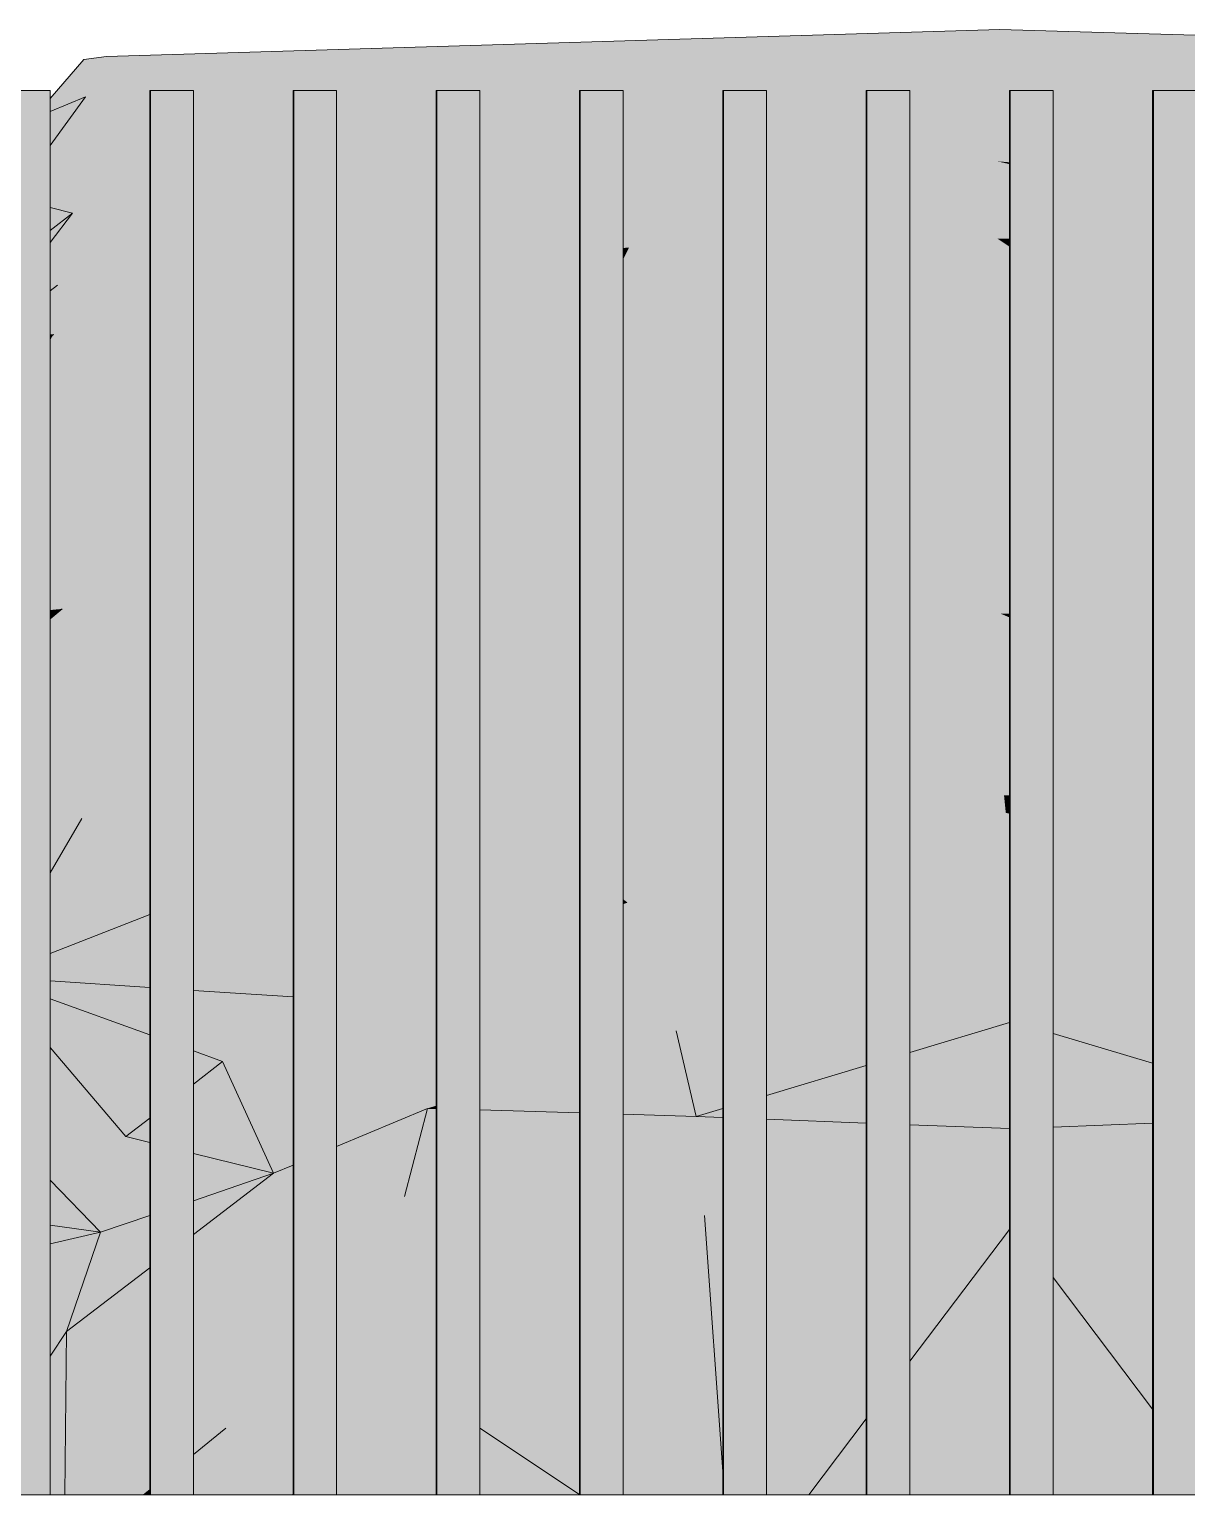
# Model space of a CAD drawing. Header units: millimetres. Extents: x 365175 to 2667127, y -330297 to -162108.
# Drawn here: x 1847709 to 1848516, y -318911 to -317888 of the extents above; entities that cross this region are included whole.
import ezdxf

# ---------------------------------------------------------------- set-up
doc = ezdxf.new("R2010")
doc.units = ezdxf.units.MM
doc.header["$MEASUREMENT"] = 0
doc.layers.add('Cars', color=7, linetype='Continuous')
doc.layers.add('TopoAlt', color=7, linetype='Continuous')

# ---------------------------------------------------------------- blocks, each defined once
blk = doc.blocks.new('Élément de coupe_582_6', base_point=(1445436.1, -319511))
at = {"layer": 'TopoAlt', "color": 190, "linetype": 'Continuous', "lineweight": 5, "true_color": 0x8002ff}
blk.add_line((1854698.7, -318911), (1838007, -318911), dxfattribs=at)
blk = doc.blocks.new('Élément de coupe_644_6', base_point=(1445436.1, -319511))
at = {"linetype": 'Continuous', "lineweight": 0, "true_color": 0x000000}
for points in [[(1848492.6, -317931), (1848492.6, -318911), (1848493.1, -318911), (1848493.1, -317931)], [(1848492.6, -317931), (1848492.6, -318911), (1848493.1, -318911), (1848493.1, -317931)], [(1848493.1, -317931), (1848493.1, -318911), (1848523, -318911), (1848523, -317931)]]:
    blk.add_hatch(color=18, dxfattribs=at).paths.add_polyline_path(points)
at = {"color": 18, "linetype": 'Continuous', "lineweight": 5, "true_color": 0x330000}
for p, q in [((1848492.6, -317931), (1848493.1, -317931)), ((1848492.6, -318911), (1848492.6, -317931)), ((1848493.1, -317931), (1848523, -317931)), ((1848493.1, -318911), (1848493.1, -317931)), ((1848523, -318911), (1848523, -317931))]:
    blk.add_line(p, q, dxfattribs=at)
blk = doc.blocks.new('Élément de coupe_645_6', base_point=(1445436.1, -319511))
at = {"linetype": 'Continuous', "lineweight": 0, "true_color": 0x000000}
for points in [[(1848392.6, -317931), (1848392.6, -318911), (1848393.1, -318911), (1848393.1, -317931)], [(1848392.6, -317931), (1848392.6, -318911), (1848393.1, -318911), (1848393.1, -317931)], [(1848393.1, -317931), (1848393.1, -318911), (1848423.1, -318911), (1848423.1, -317931)]]:
    blk.add_hatch(color=18, dxfattribs=at).paths.add_polyline_path(points)
at = {"color": 18, "linetype": 'Continuous', "lineweight": 5, "true_color": 0x330000}
for p, q in [((1848392.6, -317931), (1848393.1, -317931)), ((1848392.6, -318911), (1848392.6, -317931)), ((1848393.1, -317931), (1848423.1, -317931)), ((1848393.1, -318911), (1848393.1, -317931)), ((1848423.1, -318911), (1848423.1, -317931))]:
    blk.add_line(p, q, dxfattribs=at)
blk = doc.blocks.new('Élément de coupe_646_6', base_point=(1445436.1, -319511))
at = {"linetype": 'Continuous', "lineweight": 0, "true_color": 0x000000}
for points in [[(1848292.7, -317931), (1848292.7, -318911), (1848293.1, -318911), (1848293.1, -317931)], [(1848292.7, -317931), (1848292.7, -318911), (1848293.1, -318911), (1848293.1, -317931)], [(1848293.1, -317931), (1848293.1, -318911), (1848323.1, -318911), (1848323.1, -317931)]]:
    blk.add_hatch(color=18, dxfattribs=at).paths.add_polyline_path(points)
at = {"color": 18, "linetype": 'Continuous', "lineweight": 5, "true_color": 0x330000}
for p, q in [((1848292.7, -317931), (1848293.1, -317931)), ((1848292.7, -318911), (1848292.7, -317931)), ((1848293.1, -317931), (1848323.1, -317931)), ((1848293.1, -318911), (1848293.1, -317931)), ((1848323.1, -318911), (1848323.1, -317931))]:
    blk.add_line(p, q, dxfattribs=at)
blk = doc.blocks.new('Élément de coupe_647_6', base_point=(1445436.1, -319511))
at = {"linetype": 'Continuous', "lineweight": 0, "true_color": 0x000000}
for points in [[(1848192.7, -317931), (1848192.7, -318911), (1848193.1, -318911), (1848193.1, -317931)], [(1848192.7, -317931), (1848192.7, -318911), (1848193.1, -318911), (1848193.1, -317931)], [(1848193.1, -317931), (1848193.1, -318911), (1848223.1, -318911), (1848223.1, -317931)]]:
    blk.add_hatch(color=18, dxfattribs=at).paths.add_polyline_path(points)
at = {"color": 18, "linetype": 'Continuous', "lineweight": 5, "true_color": 0x330000}
for p, q in [((1848192.7, -317931), (1848193.1, -317931)), ((1848192.7, -318911), (1848192.7, -317931)), ((1848193.1, -317931), (1848223.1, -317931)), ((1848193.1, -318911), (1848193.1, -317931)), ((1848223.1, -318911), (1848223.1, -317931))]:
    blk.add_line(p, q, dxfattribs=at)
blk = doc.blocks.new('Élément de coupe_648_6', base_point=(1445436.1, -319511))
at = {"linetype": 'Continuous', "lineweight": 0, "true_color": 0x000000}
for points in [[(1848092.7, -317931), (1848092.7, -318911), (1848093.2, -318911), (1848093.2, -317931)], [(1848092.7, -317931), (1848092.7, -318911), (1848093.2, -318911), (1848093.2, -317931)], [(1848093.2, -317931), (1848093.2, -318911), (1848123.2, -318911), (1848123.2, -317931)]]:
    blk.add_hatch(color=18, dxfattribs=at).paths.add_polyline_path(points)
at = {"color": 18, "linetype": 'Continuous', "lineweight": 5, "true_color": 0x330000}
for p, q in [((1848092.7, -317931), (1848093.2, -317931)), ((1848092.7, -318911), (1848092.7, -317931)), ((1848093.2, -317931), (1848123.2, -317931)), ((1848093.2, -318911), (1848093.2, -317931)), ((1848123.2, -318911), (1848123.2, -317931))]:
    blk.add_line(p, q, dxfattribs=at)
blk = doc.blocks.new('Élément de coupe_649_6', base_point=(1445436.1, -319511))
at = {"linetype": 'Continuous', "lineweight": 0, "true_color": 0x000000}
for points in [[(1847992.7, -317931), (1847992.7, -318911), (1847993.2, -318911), (1847993.2, -317931)], [(1847992.7, -317931), (1847992.7, -318911), (1847993.2, -318911), (1847993.2, -317931)], [(1847993.2, -317931), (1847993.2, -318911), (1848023.2, -318911), (1848023.2, -317931)]]:
    blk.add_hatch(color=18, dxfattribs=at).paths.add_polyline_path(points)
at = {"color": 18, "linetype": 'Continuous', "lineweight": 5, "true_color": 0x330000}
for p, q in [((1847992.7, -317931), (1847993.2, -317931)), ((1847992.7, -318911), (1847992.7, -317931)), ((1847993.2, -317931), (1848023.2, -317931)), ((1847993.2, -318911), (1847993.2, -317931)), ((1848023.2, -318911), (1848023.2, -317931))]:
    blk.add_line(p, q, dxfattribs=at)
blk = doc.blocks.new('Élément de coupe_650_6', base_point=(1445436.1, -319511))
at = {"linetype": 'Continuous', "lineweight": 0, "true_color": 0x000000}
for points in [[(1847892.8, -317931), (1847892.8, -318911), (1847893.2, -318911), (1847893.2, -317931)], [(1847892.8, -317931), (1847892.8, -318911), (1847893.2, -318911), (1847893.2, -317931)], [(1847893.2, -317931), (1847893.2, -318911), (1847923.2, -318911), (1847923.2, -317931)]]:
    blk.add_hatch(color=18, dxfattribs=at).paths.add_polyline_path(points)
at = {"color": 18, "linetype": 'Continuous', "lineweight": 5, "true_color": 0x330000}
for p, q in [((1847892.8, -317931), (1847893.2, -317931)), ((1847892.8, -318911), (1847892.8, -317931)), ((1847893.2, -317931), (1847923.2, -317931)), ((1847893.2, -318911), (1847893.2, -317931)), ((1847923.2, -318911), (1847923.2, -317931))]:
    blk.add_line(p, q, dxfattribs=at)
blk = doc.blocks.new('Élément de coupe_651_6', base_point=(1445436.1, -319511))
at = {"linetype": 'Continuous', "lineweight": 0, "true_color": 0x000000}
for points in [[(1847792.8, -317931), (1847792.8, -318911), (1847793.2, -318911), (1847793.2, -317931)], [(1847792.8, -317931), (1847792.8, -318911), (1847793.2, -318911), (1847793.2, -317931)], [(1847793.2, -317931), (1847793.2, -318911), (1847823.2, -318911), (1847823.2, -317931)]]:
    blk.add_hatch(color=18, dxfattribs=at).paths.add_polyline_path(points)
at = {"color": 18, "linetype": 'Continuous', "lineweight": 5, "true_color": 0x330000}
for p, q in [((1847792.8, -317931), (1847793.2, -317931)), ((1847792.8, -318911), (1847792.8, -317931)), ((1847793.2, -317931), (1847823.2, -317931)), ((1847793.2, -318911), (1847793.2, -317931)), ((1847823.2, -318911), (1847823.2, -317931))]:
    blk.add_line(p, q, dxfattribs=at)
blk = doc.blocks.new('Élément de coupe_652_6', base_point=(1445436.1, -319511))
at = {"linetype": 'Continuous', "lineweight": 0, "true_color": 0x000000}
for points in [[(1847692.8, -317931), (1847692.8, -318911), (1847693.3, -318911), (1847693.3, -317931)], [(1847692.8, -317931), (1847692.8, -318911), (1847693.3, -318911), (1847693.3, -317931)], [(1847693.3, -317931), (1847693.3, -318911), (1847723.3, -318911), (1847723.3, -317931)]]:
    blk.add_hatch(color=18, dxfattribs=at).paths.add_polyline_path(points)
at = {"color": 18, "linetype": 'Continuous', "lineweight": 5, "true_color": 0x330000}
for p, q in [((1847692.8, -317931), (1847693.3, -317931)), ((1847692.8, -318911), (1847692.8, -317931)), ((1847693.3, -317931), (1847723.3, -317931)), ((1847693.3, -318911), (1847693.3, -317931)), ((1847723.3, -318911), (1847723.3, -317931))]:
    blk.add_line(p, q, dxfattribs=at)
blk = doc.blocks.new('Élément de coupe_743_6', base_point=(1445436.1, -319511))
at = {"layer": 'Cars', "linetype": 'Continuous', "lineweight": 0, "true_color": 0x000000}
for points in [[(1848384.2, -317891), (1848385.9, -317888.3), (1847746.8, -317909.4)], [(1847762.7, -317907.2), (1847746.8, -317909.4), (1848385.9, -317888.3)], [(1847746.8, -317909.4), (1847747.9, -317935.4), (1847792.8, -317932.3), (1847792.8, -317931), (1847793.2, -317931), (1847811.5, -317931), (1848384.2, -317891)], [(1848384.2, -317891), (1847811.5, -317931), (1847823.2, -317931), (1847823.2, -317933.2), (1847892.8, -317931.1), (1847892.8, -317931), (1847897.8, -317931), (1848384.2, -317916.6)], [(1848385.9, -317888.3), (1848384.2, -317891), (1849022.8, -317907.5)], [(1848384.2, -317916.6), (1848997, -317931), (1849012, -317931), (1848384.2, -317891)], [(1849022.8, -317907.5), (1848384.2, -317891), (1849012, -317931), (1849020.8, -317931)], [(1847723.3, -317945.7), (1847747.9, -317935.4), (1847746.8, -317909.4), (1847723.3, -317936.5)], [(1848384.2, -317916.6), (1847897.8, -317931), (1847923.2, -317931), (1847923.2, -317965.7), (1847992.7, -317958.3), (1847992.7, -317931), (1848023.2, -317931), (1848023.2, -317955.1), (1848092.7, -317947.6), (1848092.7, -317931), (1848123.2, -317931), (1848123.2, -317944.4), (1848192.7, -317937), (1848192.7, -317931), (1848223.1, -317931), (1848223.1, -317933.7)], [(1848223.1, -317933.7), (1848223.1, -317951.9), (1848292.7, -317936.7), (1848292.7, -317931), (1848318.6, -317931), (1848384.2, -317916.6)], [(1848318.6, -317931), (1848323.1, -317931), (1848323.1, -317985.6), (1848384, -317980.4), (1848384.2, -317916.6)], [(1848384.2, -317916.6), (1848384, -317980.4), (1848392.6, -317981.1), (1848392.6, -317931), (1848423.1, -317931), (1848423.1, -317983.6), (1848492.6, -317989.4), (1848492.6, -317940.1)], [(1848384.2, -317916.6), (1848492.6, -317940.1), (1848492.6, -317931), (1848497, -317931)], [(1848384.2, -317916.6), (1848497, -317931), (1848523, -317931), (1848523, -317934.3), (1848592.6, -317943.2), (1848592.6, -317931), (1848623, -317931), (1848623, -317947.1), (1848692.6, -317956), (1848692.6, -317931), (1848723, -317931), (1848723, -317959.8), (1848792.5, -317968.7), (1848792.5, -317931), (1848823, -317931), (1848823, -317972.6), (1848892.5, -317981.5), (1848892.5, -317931), (1848922.9, -317931), (1848922.9, -317982.3), (1848992.5, -317946.2), (1848992.5, -317931), (1848997, -317931)], [(1847747.9, -317935.4), (1847792.8, -317934.1), (1847792.8, -317932.3)], [(1847823.2, -317933.2), (1847823.2, -317967.6), (1847839.6, -317974.6), (1847892.8, -317969), (1847892.8, -317931.1)], [(1847723.3, -317969.3), (1847723.3, -318012.6), (1847738.9, -318016.5), (1847747.9, -317935.4)], [(1847723.3, -317945.7), (1847723.3, -317969.3), (1847747.9, -317935.4)], [(1847747.9, -317935.4), (1847738.9, -318016.5), (1847792.8, -317994.1), (1847792.8, -317954.6)], [(1847792.8, -317934.1), (1847747.9, -317935.4), (1847792.8, -317954.6)], [(1848123.2, -317944.4), (1848123.2, -317973.9), (1848192.7, -317958.6), (1848192.7, -317937)], [(1848223.1, -317994), (1848292.7, -317988.1), (1848292.7, -317936.7), (1848223.1, -317951.9)], [(1848023.2, -317995.8), (1848092.7, -317980.6), (1848092.7, -317947.6), (1848023.2, -317955.1)], [(1847923.2, -317965.7), (1847923.2, -318017.8), (1847992.7, -318002.5), (1847992.7, -317958.3)], [(1848192.7, -317958.6), (1848123.2, -317973.9), (1848123.2, -318002.5), (1848192.7, -317996.6)], [(1847839.6, -317974.6), (1847823.2, -317967.6), (1847823.2, -317981.4)], [(1847839.6, -317974.6), (1847892.8, -318009.3), (1847892.8, -317969)], [(1847823.2, -317981.4), (1847823.2, -317988.2), (1847839.6, -317974.6)], [(1847823.2, -317988.2), (1847823.2, -318042.7), (1847892.8, -318025.1), (1847892.8, -318009.3), (1847839.6, -317974.6)], [(1848023.2, -317995.8), (1848023.2, -318011), (1848092.7, -318005.1), (1848092.7, -317980.6)], [(1848323.1, -317994.7), (1848323.1, -318035.8), (1848384.2, -318034.3), (1848384, -317980.4)], [(1848384, -317980.4), (1848323.1, -317985.6), (1848323.1, -317990.6)], [(1848323.1, -317994.7), (1848384, -317980.4), (1848323.1, -317990.6)], [(1848384, -317980.4), (1848392.6, -317982.3), (1848392.6, -317981.8)], [(1848392.6, -317981.1), (1848384, -317980.4), (1848392.6, -317981.8)], [(1848392.6, -317982.3), (1848384, -317980.4), (1848384.2, -318034.3), (1848392.6, -318034.5)], [(1848423.1, -317983.6), (1848423.1, -317986.9), (1848492.6, -317998.5), (1848492.6, -317989.4)], [(1847738.9, -318016.5), (1847728.5, -318066.8), (1847792.8, -318013.5), (1847792.8, -317994.1)], [(1848223.1, -318007.2), (1848292.7, -317995.6), (1848292.7, -317988.1), (1848223.1, -317994)], [(1848423.1, -317989), (1848492.6, -318004.5), (1848492.6, -317998.5), (1848423.1, -317986.9)], [(1848423.1, -317989), (1848423.1, -318035.1), (1848492.6, -318036.6), (1848492.6, -318004.5)], [(1847923.2, -318019.5), (1847992.7, -318013.6), (1847992.7, -318002.5), (1847923.2, -318017.8)], [(1848123.2, -318002.5), (1848123.2, -318023.9), (1848192.7, -318012.3), (1848192.7, -317996.6)], [(1848223.1, -318018.1), (1848292.7, -318001.8), (1848292.7, -317995.6), (1848223.1, -318007.2)], [(1848223.1, -318018.1), (1848223.1, -318038.2), (1848292.7, -318036.5), (1848292.7, -318001.8)], [(1847723.3, -318012.6), (1847723.3, -318028.6), (1847738.9, -318016.5)], [(1847728.5, -318066.8), (1847792.8, -318050.5), (1847792.8, -318013.5)], [(1847992.7, -318013.6), (1847923.2, -318019.5), (1847923.2, -318057.3), (1847992.7, -318045.7)], [(1848023.2, -318011), (1848023.2, -318040.6), (1848092.7, -318029), (1848092.7, -318005.1)], [(1848123.2, -318040.9), (1848127.2, -318040.6), (1848192.7, -318025.2), (1848192.7, -318012.3), (1848123.2, -318023.9)], [(1847738.9, -318016.5), (1847723.3, -318037.1), (1847723.3, -318070.7), (1847728.5, -318066.8)], [(1847723.3, -318028.6), (1847723.3, -318037.1), (1847738.9, -318016.5)], [(1847823.2, -318042.7), (1847823.2, -318058.5), (1847892.8, -318028.2), (1847892.8, -318025.1)], [(1847823.2, -318058.5), (1847823.2, -318079.1), (1847892.8, -318063.4), (1847892.8, -318028.2)], [(1848023.2, -318040.6), (1848023.2, -318049.6), (1848092.7, -318043.6), (1848092.7, -318029)], [(1848127.2, -318040.6), (1848192.7, -318039), (1848192.7, -318025.2)], [(1848323.1, -318035.8), (1848323.1, -318075.2), (1848384.2, -318034.3)], [(1848323.1, -318294.8), (1848386.5, -318296.1), (1848384.2, -318034.3), (1848323.1, -318075.2)], [(1848392.6, -318039.9), (1848384.2, -318034.3), (1848386.5, -318296.1), (1848392.6, -318296)], [(1848384.2, -318034.3), (1848392.6, -318039.9), (1848392.6, -318034.5)], [(1848423.1, -318060.1), (1848492.6, -318106.2), (1848492.6, -318036.6), (1848423.1, -318035.1)], [(1848023.2, -318049.6), (1848023.2, -318251.4), (1848092.7, -318110.4), (1848092.7, -318043.6)], [(1848127.2, -318040.6), (1848123.2, -318048.7), (1848123.2, -318209.1), (1848192.7, -318162.6), (1848192.7, -318039)], [(1848123.2, -318040.9), (1848123.2, -318048.7), (1848127.2, -318040.6)], [(1848223.1, -318142.2), (1848292.7, -318095.6), (1848292.7, -318036.5), (1848223.1, -318038.2)], [(1847728.5, -318066.8), (1847725.5, -318101.2), (1847792.8, -318071.8), (1847792.8, -318050.5)], [(1847923.2, -318057.3), (1847923.2, -318058.3), (1847992.7, -318052.3), (1847992.7, -318045.7)], [(1847992.7, -318052.3), (1847923.2, -318058.3), (1847923.2, -318090.6), (1847992.7, -318258.6)], [(1847823.2, -318079.1), (1847823.2, -318173.2), (1847892.8, -318082.4), (1847892.8, -318063.4)], [(1848492.6, -318106.2), (1848423.1, -318060.1), (1848423.1, -318295.3), (1848492.6, -318293.9)], [(1847728.5, -318066.8), (1847723.3, -318070.7), (1847723.3, -318101.6), (1847725.5, -318101.2)], [(1847725.5, -318101.2), (1847792.8, -318086), (1847792.8, -318071.8)], [(1847792.8, -318086), (1847725.5, -318101.2), (1847731.7, -318292.8), (1847792.8, -318213)], [(1847892.8, -318082.4), (1847823.2, -318173.2), (1847823.2, -318291.3), (1847892.8, -318290.1)], [(1847923.2, -318289.6), (1847992.7, -318288.4), (1847992.7, -318258.6), (1847923.2, -318090.6)], [(1848223.1, -318142.2), (1848223.1, -318292.7), (1848292.7, -318294.2), (1848292.7, -318095.6)], [(1847723.3, -318103), (1847723.3, -318105.2), (1847725.5, -318101.2)], [(1847723.3, -318101.6), (1847723.3, -318103), (1847725.5, -318101.2)], [(1847723.3, -318105.2), (1847723.3, -318269.6), (1847731.7, -318292.8), (1847725.5, -318101.2)], [(1848023.2, -318276.1), (1848092.7, -318229.5), (1848092.7, -318110.4), (1848023.2, -318251.4)], [(1848123.2, -318290.7), (1848192.7, -318292.1), (1848192.7, -318162.6), (1848123.2, -318209.1)], [(1847731.7, -318292.8), (1847792.8, -318291.8), (1847792.8, -318213)], [(1848092.7, -318229.5), (1848023.2, -318276.1), (1848023.2, -318288.6), (1848092.7, -318290)], [(1847723.3, -318293.6), (1847731.7, -318292.8), (1847723.3, -318269.6)], [(1847892.8, -318290.1), (1847823.2, -318291.3), (1847823.2, -318361.4), (1847892.8, -318333.4)], [(1847923.2, -318321.2), (1847992.7, -318293.2), (1847992.7, -318288.4), (1847923.2, -318289.6)], [(1848023.2, -318288.6), (1848023.2, -318326.7), (1848073.6, -318433.5), (1848092.7, -318425.1), (1848092.7, -318290)], [(1848192.7, -318292.1), (1848123.2, -318290.7), (1848123.2, -318411.7), (1848192.7, -318381.2)], [(1847731.7, -318292.8), (1847723.3, -318351.7), (1847723.3, -318401.7), (1847792.8, -318373.7), (1847792.8, -318291.8)], [(1847723.3, -318299.8), (1847723.3, -318351.7), (1847731.7, -318292.8)], [(1847723.3, -318293.6), (1847723.3, -318299.8), (1847731.7, -318292.8)], [(1847923.2, -318421.4), (1847992.7, -318427), (1847992.7, -318293.2), (1847923.2, -318321.2)], [(1848223.1, -318292.7), (1848223.1, -318367.8), (1848292.7, -318337.3), (1848292.7, -318294.2)], [(1848323.1, -318323.9), (1848386.5, -318296.1), (1848323.1, -318294.8)], [(1848323.1, -318323.9), (1848323.1, -318425.1), (1848388.9, -318422.9), (1848386.5, -318296.1)], [(1848392.6, -318296), (1848386.5, -318296.1), (1848392.6, -318298.7)], [(1848392.6, -318298.7), (1848386.5, -318296.1), (1848388.9, -318422.9), (1848392.6, -318423)], [(1848423.1, -318311.9), (1848492.6, -318342), (1848492.6, -318293.9), (1848423.1, -318295.3)], [(1848423.1, -318424), (1848492.6, -318426.3), (1848492.6, -318342), (1848423.1, -318311.9)], [(1848023.2, -318429.4), (1848073.6, -318433.5), (1848023.2, -318326.7)], [(1847823.2, -318413.4), (1847892.8, -318419), (1847892.8, -318333.4), (1847823.2, -318361.4)], [(1848292.7, -318337.3), (1848223.1, -318367.8), (1848223.1, -318428.4), (1848292.7, -318426.1)], [(1847723.3, -318405.4), (1847792.8, -318411), (1847792.8, -318373.7), (1847723.3, -318401.7)], [(1848123.2, -318431.8), (1848192.7, -318429.5), (1848192.7, -318381.2), (1848123.2, -318411.7)], [(1847723.3, -318405.4), (1847723.3, -318413.5), (1847745.3, -318439.1), (1847792.8, -318438.3), (1847792.8, -318411)], [(1847723.3, -318413.5), (1847723.3, -318437.6), (1847745.3, -318439.1)], [(1847892.8, -318419), (1847823.2, -318413.4), (1847823.2, -318437.7), (1847892.8, -318436.6)], [(1847923.2, -318436), (1847992.7, -318434.8), (1847992.7, -318427), (1847923.2, -318421.4)], [(1848388.9, -318422.9), (1848323.1, -318431.3), (1848323.1, -318438.2), (1848390.1, -318435.1)], [(1848323.1, -318428.7), (1848388.9, -318422.9), (1848323.1, -318425.1)], [(1848323.1, -318428.7), (1848323.1, -318431.3), (1848388.9, -318422.9)], [(1848388.9, -318422.9), (1848392.6, -318423.3), (1848392.6, -318423.2)], [(1848388.9, -318422.9), (1848392.6, -318423.2), (1848392.6, -318423)], [(1848388.9, -318422.9), (1848390.1, -318435.1), (1848392.6, -318435.2), (1848392.6, -318423.3)], [(1848023.2, -318429.4), (1848023.2, -318434.3), (1848073.6, -318433.5)], [(1848023.2, -318451.3), (1848066.7, -318451.5), (1848073.6, -318433.5), (1848023.2, -318437.9)], [(1848023.2, -318437.9), (1848073.6, -318433.5), (1848023.2, -318434.3)], [(1848066.7, -318451.5), (1848092.7, -318449.2), (1848092.7, -318432.8), (1848073.6, -318433.5)], [(1848073.6, -318433.5), (1848092.7, -318432.8), (1848092.7, -318425.1)], [(1848123.2, -318431.8), (1848123.2, -318446.5), (1848192.7, -318440.3), (1848192.7, -318429.5)], [(1848223.1, -318437.6), (1848292.7, -318431.4), (1848292.7, -318426.1), (1848223.1, -318428.4)], [(1848223.1, -318442.9), (1848240.4, -318442), (1848292.7, -318435.3), (1848292.7, -318431.4), (1848223.1, -318437.6)], [(1848492.6, -318426.3), (1848423.1, -318424), (1848423.1, -318425.9), (1848492.6, -318432.1)], [(1848492.6, -318432.1), (1848423.1, -318425.9), (1848423.1, -318427.1), (1848492.6, -318435.6)], [(1848423.1, -318427.1), (1848423.1, -318436.6), (1848492.6, -318439.8), (1848492.6, -318435.6)], [(1847723.3, -318477.1), (1847745.3, -318439.1), (1847723.3, -318437.6)], [(1847723.3, -318533.2), (1847792.8, -318506), (1847792.8, -318474.3), (1847745.3, -318439.1), (1847723.3, -318477.1)], [(1847792.8, -318438.3), (1847745.3, -318439.1), (1847792.8, -318443.2)], [(1847792.8, -318443.2), (1847745.3, -318439.1), (1847792.8, -318474.3)], [(1847823.2, -318437.7), (1847823.2, -318445.8), (1847879.7, -318450.6), (1847892.8, -318449.5), (1847892.8, -318436.6)], [(1847992.7, -318434.8), (1847923.2, -318436), (1847923.2, -318446.8), (1847992.7, -318440.6)], [(1847992.7, -318440.6), (1847923.2, -318446.8), (1847923.2, -318450.8), (1847992.7, -318451.2)], [(1848123.2, -318448.4), (1848192.7, -318444.6), (1848192.7, -318440.3), (1848123.2, -318446.5)], [(1848223.1, -318474.8), (1848292.7, -318458.3), (1848292.7, -318439.6), (1848240.4, -318442), (1848223.1, -318450.4)], [(1848240.4, -318442), (1848223.1, -318442.9), (1848223.1, -318450.4)], [(1848240.4, -318442), (1848292.7, -318439.6), (1848292.7, -318435.3)], [(1848323.1, -318451), (1848390.1, -318435.1), (1848323.1, -318438.2)], [(1848323.1, -318489.3), (1848392.6, -318486.3), (1848392.6, -318462.8), (1848390.1, -318435.1), (1848323.1, -318451)], [(1848390.1, -318435.1), (1848392.6, -318462.8), (1848392.6, -318435.7)], [(1848392.6, -318435.2), (1848390.1, -318435.1), (1848392.6, -318435.7)], [(1848423.1, -318436.6), (1848423.1, -318442.7), (1848492.6, -318458.7), (1848492.6, -318439.8)], [(1848423.1, -318487.5), (1848492.6, -318490.5), (1848492.6, -318458.7), (1848423.1, -318442.7)], [(1847823.2, -318445.8), (1847823.2, -318493.2), (1847879.7, -318450.6)], [(1847823.2, -318494.7), (1847892.8, -318482.4), (1847892.8, -318450.7), (1847879.7, -318450.6), (1847823.2, -318493.2)], [(1847879.7, -318450.6), (1847892.8, -318450.7), (1847892.8, -318449.5)], [(1847923.2, -318450.8), (1847923.2, -318477), (1847992.7, -318464.6), (1847992.7, -318451.2)], [(1848023.2, -318459.2), (1848066.7, -318451.5), (1848023.2, -318451.3)], [(1848023.2, -318496.9), (1848092.7, -318497.5), (1848092.7, -318471.8), (1848066.7, -318451.5), (1848023.2, -318459.2)], [(1848066.7, -318451.5), (1848092.7, -318450.1), (1848092.7, -318449.2)], [(1848066.7, -318451.5), (1848092.7, -318471.8), (1848092.7, -318450.1)], [(1848123.2, -318448.4), (1848123.2, -318495.5), (1848126.2, -318497.8), (1848192.7, -318465.3), (1848192.7, -318444.6)], [(1847992.7, -318464.6), (1847923.2, -318477), (1847923.2, -318496), (1847992.7, -318496.6)], [(1848223.1, -318493.6), (1848292.7, -318490.6), (1848292.7, -318458.3), (1848223.1, -318474.8)], [(1848192.7, -318465.3), (1848126.2, -318497.8), (1848192.7, -318482)], [(1847892.8, -318482.4), (1847823.2, -318494.7), (1847823.2, -318495.1), (1847892.8, -318495.8)], [(1848126.2, -318497.8), (1848192.7, -318495), (1848192.7, -318482)], [(1847823.2, -318495.1), (1847823.2, -318496.9), (1847892.8, -318547.4), (1847892.8, -318495.8)], [(1848126.2, -318497.8), (1848160.2, -318587.3), (1848192.7, -318573.3), (1848192.7, -318495)], [(1848223.1, -318560.2), (1848292.7, -318530.2), (1848292.7, -318490.6), (1848223.1, -318493.6)], [(1848323.1, -318489.3), (1848323.1, -318517.1), (1848392.6, -318487.1), (1848392.6, -318486.3)], [(1848323.1, -318582.8), (1848392.6, -318580.8), (1848392.6, -318487.1), (1848323.1, -318517.1)], [(1848423.1, -318498.4), (1848492.6, -318528.3), (1848492.6, -318490.5), (1848423.1, -318487.5)], [(1847823.2, -318496.9), (1847823.2, -318559), (1847892.8, -318563.5), (1847892.8, -318547.4)], [(1847992.7, -318496.6), (1847923.2, -318496), (1847923.2, -318563.2), (1847992.7, -318540.8)], [(1848092.7, -318497.5), (1848023.2, -318496.9), (1848023.2, -318531), (1848092.7, -318508.6)], [(1848123.2, -318497.8), (1848126.2, -318497.8), (1848123.2, -318495.5)], [(1848126.2, -318497.8), (1848123.2, -318498.8), (1848123.2, -318583.9), (1848160.2, -318587.3)], [(1848126.2, -318497.8), (1848123.2, -318497.8), (1848123.2, -318498.8)], [(1848423.1, -318498.4), (1848423.1, -318581.6), (1848492.6, -318583.5), (1848492.6, -318528.3)], [(1847723.3, -318552.4), (1847792.8, -318557), (1847792.8, -318506), (1847723.3, -318533.2)], [(1848092.7, -318508.6), (1848023.2, -318531), (1848023.2, -318574.8), (1848092.7, -318581.1)], [(1848223.1, -318560.2), (1848223.1, -318585.5), (1848292.7, -318583.6), (1848292.7, -318530.2)], [(1847923.2, -318563.2), (1847923.2, -318565.7), (1847992.7, -318572), (1847992.7, -318540.8)], [(1847792.8, -318557), (1847723.3, -318552.4), (1847723.3, -318564.9), (1847792.8, -318590.1)], [(1847723.3, -318598.9), (1847776.2, -318661), (1847792.8, -318648.1), (1847792.8, -318590.1), (1847723.3, -318564.9)], [(1847892.8, -318563.5), (1847823.2, -318559), (1847823.2, -318601.2), (1847843.6, -318608.6), (1847892.8, -318579.5)], [(1847992.7, -318572), (1847923.2, -318565.7), (1847923.2, -318571.8), (1847986.6, -318641.4), (1847992.7, -318639.5)], [(1847923.2, -318571.8), (1847923.2, -318626.8), (1847986.6, -318641.4)], [(1848092.7, -318581.1), (1848023.2, -318574.8), (1848023.2, -318630), (1848092.7, -318608.3)], [(1848192.7, -318573.3), (1848160.2, -318587.3), (1848192.7, -318586.4)], [(1847843.6, -318608.6), (1847892.8, -318619.9), (1847892.8, -318579.5)], [(1848123.2, -318598.8), (1848160.2, -318587.3), (1848123.2, -318583.9)], [(1848123.2, -318598.8), (1848123.2, -318645.5), (1848174, -318647.1), (1848160.2, -318587.3)], [(1848160.2, -318587.3), (1848174, -318647.1), (1848192.7, -318641.5), (1848192.7, -318586.4)], [(1848292.7, -318583.6), (1848223.1, -318585.5), (1848223.1, -318632.4), (1848292.7, -318611.5)], [(1848323.1, -318582.8), (1848323.1, -318602.4), (1848392.6, -318581.5), (1848392.6, -318580.8)], [(1848323.1, -318602.4), (1848323.1, -318652.8), (1848392.6, -318655.5), (1848392.6, -318581.5)], [(1848492.6, -318583.5), (1848423.1, -318581.6), (1848423.1, -318589.1), (1848492.6, -318609.9)], [(1848423.1, -318589.1), (1848423.1, -318654.5), (1848492.6, -318651.8), (1848492.6, -318609.9)], [(1847723.3, -318598.9), (1847723.3, -318647.4), (1847776.2, -318661)], [(1847843.6, -318608.6), (1847823.2, -318601.2), (1847823.2, -318624.4)], [(1847843.6, -318608.6), (1847823.2, -318624.4), (1847823.2, -318672.8), (1847879.2, -318686.7)], [(1847843.6, -318608.6), (1847879.2, -318686.7), (1847892.8, -318681), (1847892.8, -318619.9)], [(1848023.2, -318642.5), (1848092.7, -318644.6), (1848092.7, -318608.3), (1848023.2, -318630)], [(1848223.1, -318649), (1848292.7, -318651.6), (1848292.7, -318611.5), (1848223.1, -318632.4)], [(1847923.2, -318626.8), (1847923.2, -318668.1), (1847986.6, -318641.4)], [(1847776.2, -318661), (1847723.3, -318647.4), (1847723.3, -318691.4), (1847758.4, -318727.8)], [(1847792.8, -318648.1), (1847776.2, -318661), (1847792.8, -318665.2)], [(1847986.6, -318641.4), (1847923.2, -318668.1), (1847923.2, -318694.5), (1847970.6, -318702.9)], [(1847986.6, -318641.4), (1847970.6, -318702.9), (1847992.7, -318696.9), (1847992.7, -318641.6)], [(1847992.7, -318639.5), (1847986.6, -318641.4), (1847992.7, -318641.6)], [(1848023.2, -318688.5), (1848092.7, -318669.4), (1848092.7, -318644.6), (1848023.2, -318642.5)], [(1848123.2, -318661), (1848174, -318647.1), (1848123.2, -318645.5)], [(1848123.2, -318661), (1848123.2, -318712.5), (1848179.8, -318716.1), (1848174, -318647.1)], [(1848192.7, -318641.5), (1848174, -318647.1), (1848192.7, -318647.8)], [(1848192.7, -318647.8), (1848174, -318647.1), (1848179.8, -318716.1), (1848192.7, -318712.5)], [(1848223.1, -318703.9), (1848292.7, -318684.4), (1848292.7, -318651.6), (1848223.1, -318649)], [(1848323.1, -318652.8), (1848323.1, -318675.8), (1848392.6, -318656.3), (1848392.6, -318655.5)], [(1848323.1, -318675.8), (1848323.1, -318720.4), (1848392.6, -318722.5), (1848392.6, -318656.3)], [(1848423.1, -318654.5), (1848423.1, -318663.4), (1848492.6, -318682.9), (1848492.6, -318651.8)], [(1847776.2, -318661), (1847758.4, -318727.8), (1847792.8, -318716.1), (1847792.8, -318665.2)], [(1848423.1, -318663.4), (1848423.1, -318721.7), (1848492.6, -318719.6), (1848492.6, -318682.9)], [(1847823.2, -318672.8), (1847823.2, -318705.8), (1847879.2, -318686.7)], [(1848023.2, -318688.5), (1848023.2, -318706.2), (1848092.7, -318710.6), (1848092.7, -318669.4)], [(1847879.2, -318686.7), (1847823.2, -318729.4), (1847823.2, -318850.9), (1847845.8, -318864.6)], [(1847823.2, -318705.8), (1847823.2, -318729.4), (1847879.2, -318686.7)], [(1847879.2, -318686.7), (1847845.8, -318864.6), (1847892.8, -318909.2), (1847892.8, -318891.7)], [(1847892.8, -318681), (1847879.2, -318686.7), (1847892.8, -318689.1)], [(1847879.2, -318686.7), (1847892.8, -318891.7), (1847892.8, -318689.1)], [(1848292.7, -318684.4), (1848223.1, -318703.9), (1848223.1, -318717.4), (1848292.7, -318719.5)], [(1847723.3, -318691.4), (1847723.3, -318722.8), (1847758.4, -318727.8)], [(1847923.2, -318694.5), (1847923.2, -318831.3), (1847970.6, -318702.9)], [(1847970.6, -318702.9), (1847992.7, -318704.3), (1847992.7, -318696.9)], [(1847923.2, -318831.3), (1847923.2, -318891.7), (1847992.7, -318847.1), (1847992.7, -318832.6), (1847970.6, -318702.9)], [(1847992.7, -318704.3), (1847970.6, -318702.9), (1847992.7, -318832.6)], [(1848023.2, -318825.9), (1848092.7, -318777.1), (1848092.7, -318710.6), (1848023.2, -318706.2)], [(1847758.4, -318727.8), (1847734.7, -318797.1), (1847792.8, -318752.7), (1847792.8, -318716.1)], [(1848123.2, -318755.8), (1848179.8, -318716.1), (1848123.2, -318712.5)], [(1848123.2, -318755.8), (1848123.2, -318911), (1848192.7, -318911), (1848192.7, -318894.7), (1848179.8, -318716.1)], [(1848192.7, -318712.5), (1848179.8, -318716.1), (1848192.7, -318716.5)], [(1848192.7, -318716.5), (1848179.8, -318716.1), (1848192.7, -318894.7)], [(1848223.1, -318911), (1848252.6, -318911), (1848292.7, -318858.1), (1848292.7, -318719.5), (1848223.1, -318717.4)], [(1848323.1, -318817.8), (1848392.6, -318725.9), (1848392.6, -318722.5), (1848323.1, -318720.4)], [(1848423.1, -318759.5), (1848492.6, -318851.4), (1848492.6, -318719.6), (1848423.1, -318721.7)], [(1847723.3, -318722.8), (1847723.3, -318735.9), (1847758.4, -318727.8)], [(1847758.4, -318727.8), (1847723.3, -318735.9), (1847723.3, -318794.4), (1847734.7, -318797.1)], [(1848392.6, -318725.9), (1848323.1, -318817.8), (1848323.1, -318911), (1848392.6, -318911)], [(1847734.7, -318797.1), (1847792.8, -318832.4), (1847792.8, -318752.7)], [(1848492.6, -318851.4), (1848423.1, -318759.5), (1848423.1, -318911), (1848492.6, -318911)], [(1848023.2, -318864.5), (1848092.7, -318910.9), (1848092.7, -318777.1), (1848023.2, -318825.9)], [(1847723.3, -318794.4), (1847723.3, -318814.4), (1847734.7, -318797.1)], [(1847723.3, -318911), (1847733.6, -318911), (1847734.7, -318797.1), (1847723.3, -318814.4)], [(1847734.7, -318797.1), (1847733.6, -318911), (1847788.5, -318911), (1847792.8, -318907.5), (1847792.8, -318832.4)], [(1847823.2, -318850.9), (1847823.2, -318882.9), (1847845.8, -318864.6)], [(1847992.7, -318847.1), (1847923.2, -318891.7), (1847923.2, -318911), (1847992.7, -318911)], [(1848292.7, -318858.1), (1848252.6, -318911), (1848292.7, -318911)], [(1847823.2, -318911), (1847891.9, -318911), (1847892.8, -318910.7), (1847892.8, -318909.2), (1847845.8, -318864.6), (1847823.2, -318882.9)], [(1848023.2, -318911), (1848092.7, -318911), (1848092.7, -318910.9), (1848023.2, -318864.5)], [(1847792.8, -318907.5), (1847788.5, -318911), (1847792.8, -318911)], [(1847892.8, -318910.7), (1847891.9, -318911), (1847892.8, -318911)]]:
    blk.add_hatch(color=18, dxfattribs=at).paths.add_polyline_path(points)
at = {"layer": 'Cars', "color": 7, "linetype": 'Continuous', "lineweight": 5}
for p, q in [((1848385.9, -317888.3), (1847762.7, -317907.2)), ((1849022.8, -317907.5), (1848385.9, -317888.3)), ((1847746.8, -317909.4), (1847723.3, -317936.5)), ((1847746.8, -317909.4), (1847762.7, -317907.2)), ((1847747.9, -317935.4), (1847723.3, -317969.3)), ((1847747.9, -317935.4), (1847723.3, -317945.7)), ((1847738.9, -318016.5), (1847723.3, -318012.6)), ((1847738.9, -318016.5), (1847723.3, -318037.1)), ((1847738.9, -318016.5), (1847723.3, -318028.6)), ((1847728.5, -318066.8), (1847723.3, -318070.7)), ((1847725.5, -318101.2), (1847723.3, -318103)), ((1847725.5, -318101.2), (1847723.3, -318101.6)), ((1847731.7, -318292.8), (1847723.3, -318299.8)), ((1847745.3, -318439.1), (1847723.3, -318477.1)), ((1847792.8, -318506), (1847723.3, -318533.2)), ((1847792.8, -318557), (1847723.3, -318552.4)), ((1847792.8, -318590.1), (1847723.3, -318564.9)), ((1847892.8, -318563.5), (1847823.2, -318559)), ((1848160.2, -318587.3), (1848174, -318647.1)), ((1848392.6, -318581.5), (1848323.1, -318602.4)), ((1848492.6, -318609.9), (1848423.1, -318589.1)), ((1847723.3, -318598.9), (1847776.2, -318661)), ((1847843.6, -318608.6), (1847823.2, -318601.2)), ((1847843.6, -318608.6), (1847823.2, -318624.4)), ((1847843.6, -318608.6), (1847879.2, -318686.7)), ((1848292.7, -318611.5), (1848223.1, -318632.4)), ((1847792.8, -318648.1), (1847776.2, -318661)), ((1847986.6, -318641.4), (1847923.2, -318668.1)), ((1847986.6, -318641.4), (1847970.6, -318702.9)), ((1847992.7, -318641.6), (1847986.6, -318641.4)), ((1848092.7, -318644.6), (1848023.2, -318642.5)), ((1848174, -318647.1), (1848123.2, -318645.5)), ((1848192.7, -318641.5), (1848174, -318647.1)), ((1848192.7, -318647.8), (1848174, -318647.1)), ((1848292.7, -318651.6), (1848223.1, -318649)), ((1848392.6, -318655.5), (1848323.1, -318652.8)), ((1848492.6, -318651.8), (1848423.1, -318654.5)), ((1847792.8, -318665.2), (1847776.2, -318661)), ((1847879.2, -318686.7), (1847823.2, -318672.8)), ((1847879.2, -318686.7), (1847823.2, -318729.4)), ((1847879.2, -318686.7), (1847823.2, -318705.8)), ((1847892.8, -318681), (1847879.2, -318686.7)), ((1847723.3, -318691.4), (1847758.4, -318727.8)), ((1847792.8, -318716.1), (1847758.4, -318727.8)), ((1848192.7, -318894.7), (1848179.8, -318716.1)), ((1847758.4, -318727.8), (1847723.3, -318722.8)), ((1847758.4, -318727.8), (1847723.3, -318735.9)), ((1847758.4, -318727.8), (1847734.7, -318797.1)), ((1848392.6, -318725.9), (1848323.1, -318817.8)), ((1847792.8, -318752.7), (1847734.7, -318797.1)), ((1848492.6, -318851.4), (1848423.1, -318759.5)), ((1847734.7, -318797.1), (1847723.3, -318814.4)), ((1847733.6, -318911), (1847734.7, -318797.1)), ((1848292.7, -318858.1), (1848252.6, -318911)), ((1847845.8, -318864.6), (1847823.2, -318882.9)), ((1848092.7, -318910.9), (1848023.2, -318864.5)), ((1847792.8, -318907.5), (1847788.5, -318911)), ((1847892.8, -318910.7), (1847891.9, -318911))]:
    blk.add_line(p, q, dxfattribs=at)

msp = doc.modelspace()

# ---------------------------------------------------------------- block references
at = {"lineweight": 0}
for name in ['Élément de coupe_652_6', 'Élément de coupe_651_6', 'Élément de coupe_650_6', 'Élément de coupe_649_6', 'Élément de coupe_648_6', 'Élément de coupe_647_6', 'Élément de coupe_646_6', 'Élément de coupe_645_6', 'Élément de coupe_644_6']:
    msp.add_blockref(name, (1445436.05, -319510.981), dxfattribs=at)
at = {"layer": 'Cars', "lineweight": 0}
msp.add_blockref('Élément de coupe_743_6', (1445436.05, -319510.981), dxfattribs=at)
at = {"layer": 'TopoAlt', "lineweight": 0}
msp.add_blockref('Élément de coupe_582_6', (1445436.05, -319510.981), dxfattribs=at)

doc.saveas('drawing.dxf')
